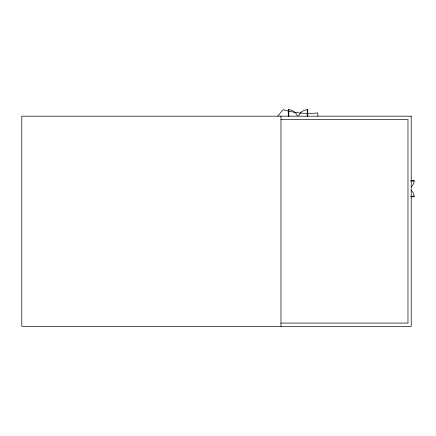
<?xml version="1.0" encoding="UTF-8"?>
<svg xmlns="http://www.w3.org/2000/svg" width="436" height="436" viewBox="0 0 436 436"><rect width="100%" height="100%" fill="white"/><g stroke="black" fill="none" stroke-linecap="round" stroke-linejoin="round"><path stroke-width="0.65" d="M277.716 116.178L283.127 109.676A88.753 88.753 0 0 0 317.795 112.924L317.795 116.178M280.964 119.426L407.971 119.426L407.971 323.076L280.964 323.076M410.816 180.493L414.2 180.493A8.126 8.126 0 0 1 411.143 186.842M410.816 181.033L414.2 181.033M410.816 196.2L414.2 196.2M410.816 196.74L414.2 196.74A8.126 8.126 0 0 0 411.143 190.39M307.772 116.178L307.772 109.676A9.75 9.75 0 0 0 298.698 115.867M307.233 109.676L307.233 116.178M288.817 109.676L288.817 116.178M288.272 116.178L288.272 109.676A9.75 9.75 0 0 1 297.352 115.867M280.964 116.178L280.964 326.324M411.219 116.178L21.8 116.178L21.8 326.324L411.219 326.324L411.219 116.178"/></g></svg>
